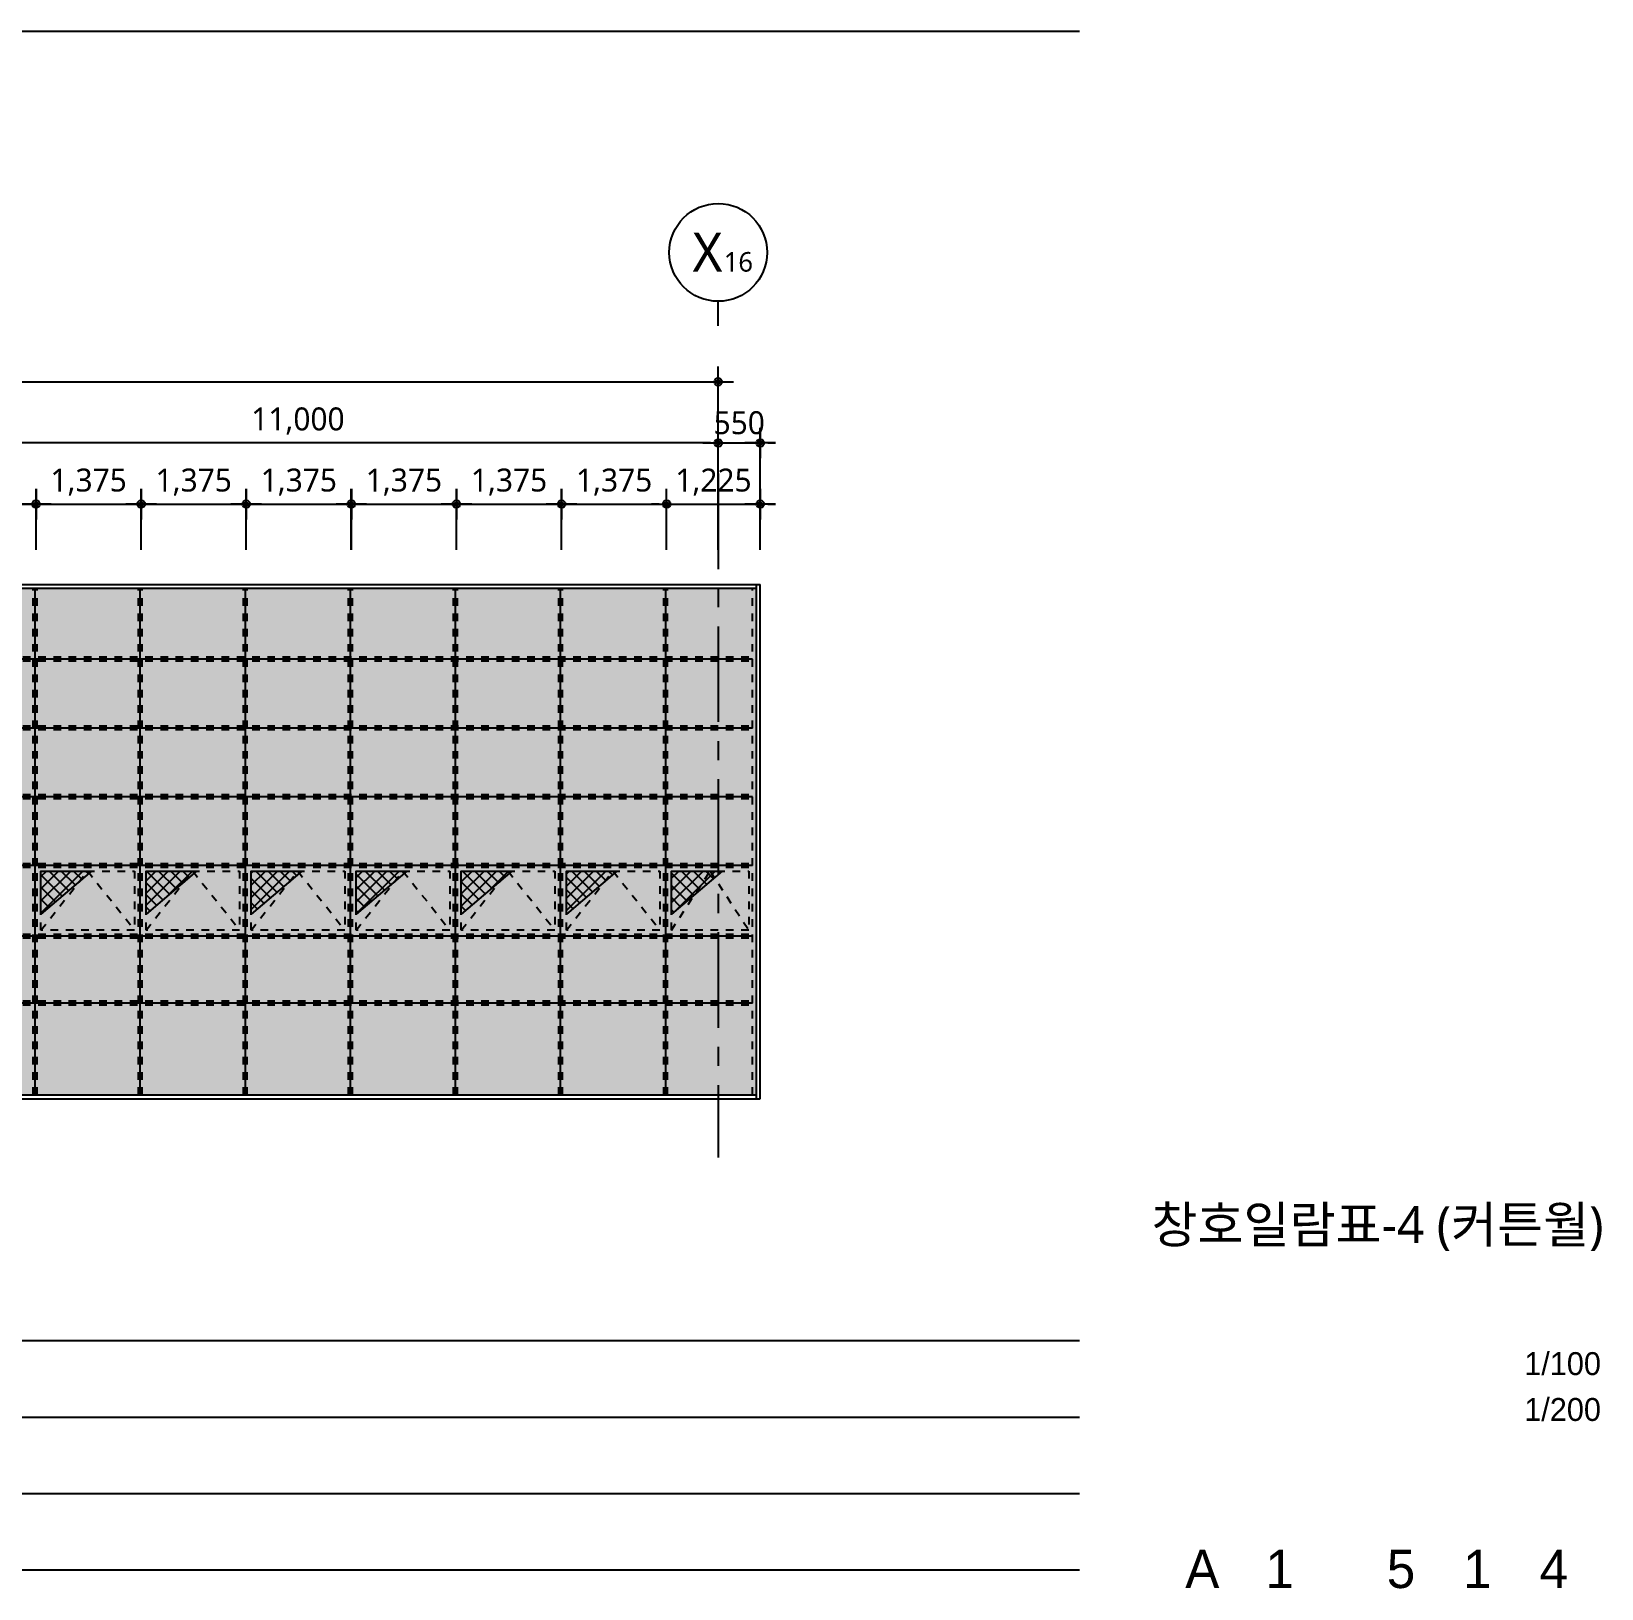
# Model space of a CAD drawing. Header units: millimetres. Extents: x 37653813 to 38677796, y 586285 to 874285.
# Drawn here: x 38657249 to 38677796, y 588146 to 608518 of the extents above; entities that cross this region are included whole.
import ezdxf
from ezdxf.enums import TextEntityAlignment as Align
from ezdxf.xclip import XClip

# ---------------------------------------------------------------- set-up
doc = ezdxf.new("R2010")
doc.units = ezdxf.units.MM
doc.header["$LTSCALE"] = 1000
doc.header["$MEASUREMENT"] = 0
doc.header["$XCLIPFRAME"] = 0
doc.header["$PDSIZE"] = -10
doc.linetypes.add('CENTER', pattern=[2, 1.25, -0.25, 0.25, -0.25])
doc.linetypes.add('HIDDEN', pattern=[2, 1, -1])
doc.layers.get('0').update_dxf_attribs({"linetype": 'CONTINUOUS'})
doc.layers.get('Defpoints').update_dxf_attribs({"color": 161, "linetype": 'CONTINUOUS'})
for name, color, linetype in [('BOX', 6, 'CONTINUOUS'), ('CEN(ST)', 1, 'CENTER'), ('dim0', 7, 'CONTINUOUS'), ('hatch', 8, 'CONTINUOUS'), ('SYM(AXIS)', 7, 'CONTINUOUS'), ('TEXT(AXIS)', 2, 'CONTINUOUS'), ('TEXT-TITLE', 6, 'CONTINUOUS'), ('TEXT-기입', 6, 'CONTINUOUS'), ('WIN(커튼월)_외부', 4, 'CONTINUOUS'), ('WIN(커튼월_HID)_외부', 252, 'HIDDEN'), ('WIN_3(커튼월)_외부', 252, 'HIDDEN')]:
    doc.layers.add(name, color=color, linetype=linetype)
doc.layers.add('먹-WIN(커튼월)', color=7, linetype='CONTINUOUS', true_color=0xe0f2ff)
doc.styles.add('CGS', font='cgse', dxfattribs={"bigfont": 'cgs'})
doc.styles.add('나눔바른고딕', font='NanumBarunGothic.ttf')
doc.dimstyles.new('A1-100', dxfattribs={"dimtxt": 3, "dimasz": 1, "dimexe": 2, "dimexo": 2, "dimgap": 1, "dimtad": 1, "dimdec": 0, "dimzin": 12, "dimdsep": 46, "dimlunit": 6, "dimtxsty": '나눔바른고딕', "dimblk1": 'DIMDOT', "dimblk2": 'DIMDOT', "dimsah": 1, "dimcen": -1, "dimdle": 2, "dimclrd": 256, "dimclre": 256, "dimclrt": 3, "dimadec": 0, "dimazin": 0, "dimtfac": 1, "dimtdec": 0, "dimtix": 1, "dimtmove": 2, "dimatfit": 3, "dimldrblk": 'DIMDOT', "dimfxl": 1, "dimtvp": 1, "dimtolj": 1, "dimtzin": 12, "dimlwd": -1, "dimlwe": -1, "dimarcsym": 0})

# ---------------------------------------------------------------- blocks, each defined once
blk = doc.blocks.new('A$C2DB153E7')
at = {"layer": 'hatch'}
h = blk.add_hatch(dxfattribs=at)
h.set_pattern_fill('_USER', color=252, scale=112.5, angle=45, double=1, pattern_type=0)
h.set_pattern_definition([(44.99999999999999, (-5906.3366872482, -13786.875), (-79.5495128834866, 79.5495128834866), []), (135, (-5906.3366872482, -13786.875), (-79.5495128834866, -79.5495128834866), [])])
h.paths.add_polyline_path([(662.5000000037253, 0), (-7.450580596923828e-09, -562.5), (-7.450580596923828e-09, 0)])
at = {"layer": 'hatch', "color": 252}
blk.add_lwpolyline([(662.5000000037253, 0), (-7.450580596923828e-09, -562.5), (-7.450580596923828e-09, 0)], close=True, dxfattribs=at)
blk = doc.blocks.new('A$C26893fde')
blk.add_wipeout([(8126.9086349383, 7189.999418636842), (174351.90863494674, 7189.999418636347), (174351.90863494674, 459.99941864199354), (8126.9086349383, 459.9994186424592)])
at = {"layer": '먹-WIN(커튼월)', "ltscale": 0.1}
h = blk.add_hatch(dxfattribs=at)
h.set_pattern_fill('DOTS', color=254, scale=3000)
h.set_pattern_definition([(0, (-37795372.13502173, -766752.4705113305), (93.75, 187.5), [0, -187.5])])
h.paths.add_polyline_path([(174301.9086349458, 7139.999418635969), (8176.9086349383, 7139.999418636435), (8176.9086349383, 4389.999418637832), (174301.9086349458, 4389.999418637366)])
h = blk.add_hatch(dxfattribs=at)
h.set_pattern_fill('DOTS', color=256, scale=3000)
h.set_pattern_definition([(0, (-37795372.13502173, -769452.4705113304), (93.75, 187.5), [0, -187.5])])
h.paths.add_polyline_path([(174301.9086349458, 4389.999418637482), (8176.9086349383, 4389.999418637948), (8176.9086349383, 1689.999418637948), (174301.9086349458, 1689.999418637482)])
h = blk.add_hatch(dxfattribs=at)
h.set_pattern_fill('DOTS', color=254, scale=3000)
h.set_pattern_definition([(0, (-37795372.13502173, -772202.4705113296), (93.75, 187.5), [0, -187.5])])
h.paths.add_polyline_path([(174301.9086349458, 1689.9994186369), (8176.9086349383, 1689.999418637366), (8176.9086349383, 509.9994186453987), (174301.9086349458, 509.999418644933)])
at = {"layer": 'WIN(커튼월)_외부', "ltscale": 1000}
for p, q in [((8126.9086349383, 7189.999418636551), (174351.9086349458, 7189.999418636085)), ((8126.9086349383, 7189.999418636551), (174351.9086349458, 7189.999418636085)), ((8176.9086349383, 7139.999418636551), (174301.9086349458, 7139.999418636085)), ((164864.4086349383, 509.999418644933), (164864.4086349383, 7139.999418636551)), ((166239.4086349383, 509.999418644933), (166239.4086349383, 7139.999418636551)), ((167614.4086349383, 509.999418644933), (167614.4086349383, 7139.999418636551)), ((168989.4086349383, 509.999418644933), (168989.4086349383, 7139.999418636551)), ((170364.4086349383, 509.999418644933), (170364.4086349383, 7139.999418636551)), ((171739.4086349383, 509.999418644933), (171739.4086349383, 7139.999418636551)), ((173114.4086349383, 509.999418644933), (173114.4086349383, 7139.999418636551)), ((8176.9086349383, 6214.999418638414), (174251.9086349458, 6214.999418637948)), ((8176.9086349383, 6214.999418638414), (174251.9086349458, 6214.999418637948)), ((8176.9086349383, 6214.999418638414), (174251.9086349458, 6214.999418637948)), ((8176.9086349383, 6214.999418638414), (174251.9086349458, 6214.999418637948)), ((8176.9086349383, 5314.999418638414), (174251.9086349458, 5314.999418637948)), ((8176.9086349383, 5314.999418638414), (174251.9086349458, 5314.999418637948)), ((8176.9086349383, 5314.999418638414), (174251.9086349458, 5314.999418637948)), ((8176.9086349383, 5314.999418638414), (174251.9086349458, 5314.999418637948)), ((8176.9086349383, 4414.999418638414), (174251.9086349458, 4414.999418637948)), ((8176.9086349383, 4414.999418638414), (174251.9086349458, 4414.999418637948)), ((8176.9086349383, 4414.999418638414), (174251.9086349458, 4414.999418637948)), ((8176.9086349383, 4414.999418638414), (174251.9086349458, 4414.999418637948)), ((8176.9086349383, 3514.999418638414), (174251.9086349458, 3514.999418637948)), ((8176.9086349383, 2589.999418638414), (174251.9086349458, 2589.999418637948)), ((8176.9086349383, 1714.999418638414), (174251.9086349458, 1714.999418637948)), ((8126.9086349383, 459.9994186458644), (174351.9086349458, 459.9994186453987)), ((8176.9086349383, 509.999418644933), (174301.9086349458, 509.9994186453987))]:
    blk.add_line(p, q, dxfattribs=at)
for points in [[(174301.9086349458, 459.9994186453987), (174301.9086349458, 7189.999418636085)], [(174351.9086349458, 459.9994186453987), (174351.9086349458, 7189.999418636085)]]:
    blk.add_lwpolyline(points, dxfattribs=at)
at = {"layer": 'WIN(커튼월_HID)_외부', "ltscale": 0.1}
for p, q in [((164839.4086349383, 509.999418644933), (164839.4086349383, 7139.999418636551)), ((164889.4086349383, 509.999418644933), (164889.4086349383, 7139.999418636551)), ((166214.4086349383, 509.999418644933), (166214.4086349383, 7139.999418636551)), ((166264.4086349383, 509.999418644933), (166264.4086349383, 7139.999418636551)), ((167589.4086349383, 509.999418644933), (167589.4086349383, 7139.999418636551)), ((167639.4086349383, 509.999418644933), (167639.4086349383, 7139.999418636551)), ((168964.4086349383, 509.999418644933), (168964.4086349383, 7139.999418636551)), ((169014.4086349383, 509.999418644933), (169014.4086349383, 7139.999418636551)), ((170339.4086349383, 509.999418644933), (170339.4086349383, 7139.999418636551)), ((170389.4086349383, 509.999418644933), (170389.4086349383, 7139.999418636551)), ((171714.4086349383, 509.999418644933), (171714.4086349383, 7139.999418636551)), ((171764.4086349383, 509.999418644933), (171764.4086349383, 7139.999418636551)), ((173089.4086349383, 509.999418644933), (173089.4086349383, 7139.999418636551)), ((173139.4086349383, 509.999418644933), (173139.4086349383, 7139.999418636551)), ((174251.9086349458, 509.999418644933), (174251.9086349458, 7139.999418636551)), ((8171.9086349383, 6189.999418638414), (174246.9086349458, 6189.999418637017)), ((8176.9086349383, 6239.999418638414), (174251.9086349458, 6239.999418637948)), ((8171.9086349383, 5289.999418638414), (174246.9086349458, 5289.999418637017)), ((8176.9086349383, 5339.999418638414), (174251.9086349458, 5339.999418637948)), ((8171.9086349383, 4389.999418638414), (174246.9086349458, 4389.999418637017)), ((8176.9086349383, 4439.999418638414), (174251.9086349458, 4439.999418637948)), ((8176.9086349383, 3539.999418638414), (174251.9086349458, 3539.999418637948)), ((8176.9086349383, 3489.999418638414), (174251.9086349458, 3489.999418637017)), ((8176.9086349383, 2614.999418638414), (174251.9086349458, 2614.999418637948)), ((8176.9086349383, 2564.999418638414), (174251.9086349458, 2564.999418637017)), ((8176.9086349383, 1739.999418638414), (174251.9086349458, 1739.999418637948)), ((8176.9086349383, 1689.999418638414), (174251.9086349458, 1689.999418637017))]:
    blk.add_line(p, q, dxfattribs=at)
for points in [[(164939.4086349383, 3439.999418638414), (166164.4086349383, 3439.999418638414), (166164.4086349383, 2664.999418638414), (164939.4086349383, 2664.999418638414)], [(166314.4086349383, 3439.999418638414), (167539.4086349383, 3439.999418638414), (167539.4086349383, 2664.999418638414), (166314.4086349383, 2664.999418638414)], [(167689.4086349383, 3439.999418638414), (168914.4086349383, 3439.999418638414), (168914.4086349383, 2664.999418638414), (167689.4086349383, 2664.999418638414)], [(169064.4086349383, 3439.999418638414), (170289.4086349383, 3439.999418638414), (170289.4086349383, 2664.999418638414), (169064.4086349383, 2664.999418638414)], [(170439.4086349383, 3439.999418638414), (171664.4086349383, 3439.999418638414), (171664.4086349383, 2664.999418638414), (170439.4086349383, 2664.999418638414)], [(171814.4086349383, 3439.999418638414), (173039.4086349383, 3439.999418638414), (173039.4086349383, 2664.999418638414), (171814.4086349383, 2664.999418638414)], [(173189.4086349383, 3439.999418638414), (174201.9086349458, 3439.999418638414), (174201.9086349458, 2664.999418638414), (173189.4086349383, 2664.999418638414)]]:
    blk.add_lwpolyline(points, close=True, dxfattribs=at)
at = {"layer": 'WIN_3(커튼월)_외부', "ltscale": 0.1}
for points in [[(164939.4086349383, 2664.999418638414), (165551.9086349383, 3439.999418638414), (166164.4086349383, 2664.999418638414)], [(166314.4086349383, 2664.999418638414), (166926.9086349383, 3439.999418638414), (167539.4086349383, 2664.999418638414)], [(167689.4086349383, 2664.999418638414), (168301.9086349383, 3439.999418638414), (168914.4086349383, 2664.999418638414)], [(169064.4086349383, 2664.999418638414), (169676.9086349383, 3439.999418638414), (170289.4086349383, 2664.999418638414)], [(170439.4086349383, 2664.999418638414), (171051.9086349383, 3439.999418638414), (171664.4086349383, 2664.999418638414)], [(171814.4086349383, 2664.999418638414), (172426.9086349383, 3439.999418638414), (173039.4086349383, 2664.999418638414)], [(173189.4086349383, 2664.999418638414), (173695.6586349383, 3439.999418638414), (174201.9086349458, 2664.999418638414)]]:
    blk.add_lwpolyline(points, dxfattribs=at)
at = {"ltscale": 0.1}
for p in [(164939.4086349458, 3439.999418638414), (166314.4086349458, 3439.999418638414), (167689.4086349458, 3439.999418638414), (169064.4086349458, 3439.999418638414), (170439.4086349458, 3439.999418638414), (171814.4086349458, 3439.999418638414), (173189.4086349458, 3439.999418638414)]:
    blk.add_blockref('A$C2DB153E7', p, dxfattribs=at)
blk = doc.blocks.new('DIMDOT')
at = {"linetype": 'Continuous'}
for p, q in [((-2, 0), (2, 0)), ((0, -2), (0, 2))]:
    blk.add_line(p, q, dxfattribs=at)
for radius in [0.5, 0.25]:
    blk.add_circle((0, 0), radius, dxfattribs=at)
blk = doc.blocks.new('*D309')
at = {"layer": 'Defpoints', "color": 0, "transparency": 16777216}
for p in [(38666236.51168851, 603933.8459047583), (38611236.51168855, 601533.8459047583), (38666236.51168851, 601533.8459047572)]:
    blk.add_point(p, dxfattribs=at)
at = {"layer": 'dim0', "transparency": 16777216}
for p, q in [((38611236.51168855, 601733.8459047583), (38611236.51168855, 604133.8459047583)), ((38666236.51168851, 601733.8459047572), (38666236.51168851, 604133.8459047583)), ((38611336.51168855, 603933.8459047583), (38666136.51168851, 603933.8459047583))]:
    blk.add_line(p, q, dxfattribs=at)
at = {"layer": 'dim0', "transparency": 16777216, "xscale": 100, "yscale": 100, "zscale": 100, "rotation": 180}
blk.add_blockref('DIMDOT', (38611236.51168855, 603933.8459047583), dxfattribs=at)
at = {"layer": 'dim0', "transparency": 16777216, "xscale": 100, "yscale": 100, "zscale": 100}
blk.add_blockref('DIMDOT', (38666236.51168851, 603933.8459047583), dxfattribs=at)
at = {"layer": 'dim0', "color": 3, "transparency": 16777216, "insert": (38638736.51168853, 604221.5019380454), "char_height": 300, "attachment_point": 5, "style": '나눔바른고딕'}
blk.add_mtext('\\A1;55,000', dxfattribs=at)
blk = doc.blocks.new('A$C2F20087E')
at = {"layer": 'SYM(AXIS)'}
blk.add_line((600.0000756429507, -3.89362685382e-05), (600.0000756434165, 299.9999610639643), dxfattribs=at)
blk.add_circle((600.0000756429507, 899.9999610637316), 600, dxfattribs=at)
blk = doc.blocks.new('*D316')
at = {"layer": 'Defpoints', "color": 0, "transparency": 16777216}
for p in [(38655236.51168852, 603133.845904756), (38655236.51168852, 601533.8459047562), (38666236.51168852, 601533.8459047568)]:
    blk.add_point(p, dxfattribs=at)
at = {"layer": 'dim0', "transparency": 16777216}
for p, q in [((38655236.51168852, 601733.8459047562), (38655236.51168852, 603333.845904756)), ((38666236.51168852, 601733.8459047568), (38666236.51168852, 603333.845904756)), ((38666136.51168852, 603133.845904756), (38655336.51168852, 603133.845904756))]:
    blk.add_line(p, q, dxfattribs=at)
at = {"layer": 'dim0', "transparency": 16777216, "xscale": 100, "yscale": 100, "zscale": 100, "rotation": 180}
blk.add_blockref('DIMDOT', (38655236.51168852, 603133.845904756), dxfattribs=at)
at = {"layer": 'dim0', "transparency": 16777216, "xscale": 100, "yscale": 100, "zscale": 100}
blk.add_blockref('DIMDOT', (38666236.51168852, 603133.845904756), dxfattribs=at)
at = {"layer": 'dim0', "color": 3, "transparency": 16777216, "insert": (38660736.51168852, 603421.501938043), "char_height": 300, "attachment_point": 5, "style": '나눔바른고딕'}
blk.add_mtext('\\A1;11,000', dxfattribs=at)
blk = doc.blocks.new('*D348')
at = {"layer": 'Defpoints', "color": 0, "transparency": 16777216}
for p in [(38657309.43336696, 602333.8459047576), (38655934.43336696, 601533.8459047576), (38657309.43336696, 601533.8459050359)]:
    blk.add_point(p, dxfattribs=at)
at = {"layer": 'dim0', "transparency": 16777216}
for p, q in [((38655934.43336696, 601733.8459047576), (38655934.43336696, 602533.8459047576)), ((38657309.43336696, 601733.8459050359), (38657309.43336696, 602533.8459047576)), ((38656034.43336696, 602333.8459047576), (38657209.43336696, 602333.8459047576))]:
    blk.add_line(p, q, dxfattribs=at)
at = {"layer": 'dim0', "transparency": 16777216, "xscale": 100, "yscale": 100, "zscale": 100, "rotation": 180}
blk.add_blockref('DIMDOT', (38655934.43336696, 602333.8459047576), dxfattribs=at)
at = {"layer": 'dim0', "transparency": 16777216, "xscale": 100, "yscale": 100, "zscale": 100}
blk.add_blockref('DIMDOT', (38657309.43336696, 602333.8459047576), dxfattribs=at)
at = {"layer": 'dim0', "color": 3, "transparency": 16777216, "insert": (38656621.93336696, 602621.7099824275), "char_height": 300, "attachment_point": 5, "style": '나눔바른고딕'}
blk.add_mtext('\\A1;1,375', dxfattribs=at)
blk = doc.blocks.new('*D349')
at = {"layer": 'Defpoints', "color": 0, "transparency": 16777216}
for p in [(38658684.75904441, 602333.8459047576), (38657309.75904441, 601533.8459047576), (38658684.75904441, 601533.8459050359)]:
    blk.add_point(p, dxfattribs=at)
at = {"layer": 'dim0', "transparency": 16777216}
for p, q in [((38657309.75904441, 601733.8459047576), (38657309.75904441, 602533.8459047576)), ((38658684.75904441, 601733.8459050359), (38658684.75904441, 602533.8459047576)), ((38657409.75904441, 602333.8459047576), (38658584.75904441, 602333.8459047576))]:
    blk.add_line(p, q, dxfattribs=at)
at = {"layer": 'dim0', "transparency": 16777216, "xscale": 100, "yscale": 100, "zscale": 100, "rotation": 180}
blk.add_blockref('DIMDOT', (38657309.75904441, 602333.8459047576), dxfattribs=at)
at = {"layer": 'dim0', "transparency": 16777216, "xscale": 100, "yscale": 100, "zscale": 100}
blk.add_blockref('DIMDOT', (38658684.75904441, 602333.8459047576), dxfattribs=at)
at = {"layer": 'dim0', "color": 3, "transparency": 16777216, "insert": (38657997.25904441, 602621.7099824275), "char_height": 300, "attachment_point": 5, "style": '나눔바른고딕'}
blk.add_mtext('\\A1;1,375', dxfattribs=at)
blk = doc.blocks.new('*D350')
at = {"layer": 'Defpoints', "color": 0, "transparency": 16777216}
for p in [(38660060.08472186, 602333.8459047576), (38658685.08472186, 601533.8459047576), (38660060.08472186, 601533.8459050359)]:
    blk.add_point(p, dxfattribs=at)
at = {"layer": 'dim0', "transparency": 16777216}
for p, q in [((38658685.08472186, 601733.8459047576), (38658685.08472186, 602533.8459047576)), ((38660060.08472186, 601733.8459050359), (38660060.08472186, 602533.8459047576)), ((38658785.08472186, 602333.8459047576), (38659960.08472186, 602333.8459047576))]:
    blk.add_line(p, q, dxfattribs=at)
at = {"layer": 'dim0', "transparency": 16777216, "xscale": 100, "yscale": 100, "zscale": 100, "rotation": 180}
blk.add_blockref('DIMDOT', (38658685.08472186, 602333.8459047576), dxfattribs=at)
at = {"layer": 'dim0', "transparency": 16777216, "xscale": 100, "yscale": 100, "zscale": 100}
blk.add_blockref('DIMDOT', (38660060.08472186, 602333.8459047576), dxfattribs=at)
at = {"layer": 'dim0', "color": 3, "transparency": 16777216, "insert": (38659372.58472186, 602621.7099824275), "char_height": 300, "attachment_point": 5, "style": '나눔바른고딕'}
blk.add_mtext('\\A1;1,375', dxfattribs=at)
blk = doc.blocks.new('*D351')
at = {"layer": 'Defpoints', "color": 0, "transparency": 16777216}
for p in [(38661435.41039931, 602333.8459047576), (38660060.41039931, 601533.8459047576), (38661435.41039931, 601533.8459050359)]:
    blk.add_point(p, dxfattribs=at)
at = {"layer": 'dim0', "transparency": 16777216}
for p, q in [((38660060.41039931, 601733.8459047576), (38660060.41039931, 602533.8459047576)), ((38661435.41039931, 601733.8459050359), (38661435.41039931, 602533.8459047576)), ((38660160.41039931, 602333.8459047576), (38661335.41039931, 602333.8459047576))]:
    blk.add_line(p, q, dxfattribs=at)
at = {"layer": 'dim0', "transparency": 16777216, "xscale": 100, "yscale": 100, "zscale": 100, "rotation": 180}
blk.add_blockref('DIMDOT', (38660060.41039931, 602333.8459047576), dxfattribs=at)
at = {"layer": 'dim0', "transparency": 16777216, "xscale": 100, "yscale": 100, "zscale": 100}
blk.add_blockref('DIMDOT', (38661435.41039931, 602333.8459047576), dxfattribs=at)
at = {"layer": 'dim0', "color": 3, "transparency": 16777216, "insert": (38660747.91039931, 602621.7099824275), "char_height": 300, "attachment_point": 5, "style": '나눔바른고딕'}
blk.add_mtext('\\A1;1,375', dxfattribs=at)
blk = doc.blocks.new('*D352')
at = {"layer": 'Defpoints', "color": 0, "transparency": 16777216}
for p in [(38662810.73607676, 602333.8459047576), (38661435.73607676, 601533.8459047576), (38662810.73607676, 601533.8459050359)]:
    blk.add_point(p, dxfattribs=at)
at = {"layer": 'dim0', "transparency": 16777216}
for p, q in [((38661435.73607676, 601733.8459047576), (38661435.73607676, 602533.8459047576)), ((38662810.73607676, 601733.8459050359), (38662810.73607676, 602533.8459047576)), ((38661535.73607676, 602333.8459047576), (38662710.73607676, 602333.8459047576))]:
    blk.add_line(p, q, dxfattribs=at)
at = {"layer": 'dim0', "transparency": 16777216, "xscale": 100, "yscale": 100, "zscale": 100, "rotation": 180}
blk.add_blockref('DIMDOT', (38661435.73607676, 602333.8459047576), dxfattribs=at)
at = {"layer": 'dim0', "transparency": 16777216, "xscale": 100, "yscale": 100, "zscale": 100}
blk.add_blockref('DIMDOT', (38662810.73607676, 602333.8459047576), dxfattribs=at)
at = {"layer": 'dim0', "color": 3, "transparency": 16777216, "insert": (38662123.23607676, 602621.7099824275), "char_height": 300, "attachment_point": 5, "style": '나눔바른고딕'}
blk.add_mtext('\\A1;1,375', dxfattribs=at)
blk = doc.blocks.new('*D353')
at = {"layer": 'Defpoints', "color": 0, "transparency": 16777216}
for p in [(38664186.06175421, 602333.8459047576), (38662811.06175421, 601533.8459047576), (38664186.06175421, 601533.8459050359)]:
    blk.add_point(p, dxfattribs=at)
at = {"layer": 'dim0', "transparency": 16777216}
for p, q in [((38662811.06175421, 601733.8459047576), (38662811.06175421, 602533.8459047576)), ((38664186.06175421, 601733.8459050359), (38664186.06175421, 602533.8459047576)), ((38662911.06175421, 602333.8459047576), (38664086.06175421, 602333.8459047576))]:
    blk.add_line(p, q, dxfattribs=at)
at = {"layer": 'dim0', "transparency": 16777216, "xscale": 100, "yscale": 100, "zscale": 100, "rotation": 180}
blk.add_blockref('DIMDOT', (38662811.06175421, 602333.8459047576), dxfattribs=at)
at = {"layer": 'dim0', "transparency": 16777216, "xscale": 100, "yscale": 100, "zscale": 100}
blk.add_blockref('DIMDOT', (38664186.06175421, 602333.8459047576), dxfattribs=at)
at = {"layer": 'dim0', "color": 3, "transparency": 16777216, "insert": (38663498.56175421, 602621.7099824275), "char_height": 300, "attachment_point": 5, "style": '나눔바른고딕'}
blk.add_mtext('\\A1;1,375', dxfattribs=at)
blk = doc.blocks.new('*D354')
at = {"layer": 'Defpoints', "color": 0, "transparency": 16777216}
for p in [(38665561.38743166, 602333.8459047576), (38664186.38743166, 601533.8459047576), (38665561.38743166, 601533.8459050359)]:
    blk.add_point(p, dxfattribs=at)
at = {"layer": 'dim0', "transparency": 16777216}
for p, q in [((38664186.38743166, 601733.8459047576), (38664186.38743166, 602533.8459047576)), ((38665561.38743166, 601733.8459050359), (38665561.38743166, 602533.8459047576)), ((38664286.38743166, 602333.8459047576), (38665461.38743166, 602333.8459047576))]:
    blk.add_line(p, q, dxfattribs=at)
at = {"layer": 'dim0', "transparency": 16777216, "xscale": 100, "yscale": 100, "zscale": 100, "rotation": 180}
blk.add_blockref('DIMDOT', (38664186.38743166, 602333.8459047576), dxfattribs=at)
at = {"layer": 'dim0', "transparency": 16777216, "xscale": 100, "yscale": 100, "zscale": 100}
blk.add_blockref('DIMDOT', (38665561.38743166, 602333.8459047576), dxfattribs=at)
at = {"layer": 'dim0', "color": 3, "transparency": 16777216, "insert": (38664873.88743166, 602621.7099824275), "char_height": 300, "attachment_point": 5, "style": '나눔바른고딕'}
blk.add_mtext('\\A1;1,375', dxfattribs=at)
blk = doc.blocks.new('*D355')
at = {"layer": 'Defpoints', "color": 0, "transparency": 16777216}
for p in [(38666786.51168857, 602333.8459047576), (38665561.71310911, 601533.8459047576), (38666786.51168857, 601533.8459050359)]:
    blk.add_point(p, dxfattribs=at)
at = {"layer": 'dim0', "transparency": 16777216}
for p, q in [((38665561.71310911, 601733.8459047576), (38665561.71310911, 602533.8459047576)), ((38666786.51168857, 601733.8459050359), (38666786.51168857, 602533.8459047576)), ((38665461.71310911, 602333.8459047576), (38665361.71310911, 602333.8459047576)), ((38665561.71310911, 602333.8459047576), (38666786.51168857, 602333.8459047576)), ((38666886.51168857, 602333.8459047576), (38666986.51168857, 602333.8459047576))]:
    blk.add_line(p, q, dxfattribs=at)
at = {"layer": 'dim0', "transparency": 16777216, "xscale": 100, "yscale": 100, "zscale": 100}
blk.add_blockref('DIMDOT', (38665561.71310911, 602333.8459047576), dxfattribs=at)
at = {"layer": 'dim0', "transparency": 16777216, "xscale": 100, "yscale": 100, "zscale": 100, "rotation": 180}
blk.add_blockref('DIMDOT', (38666786.51168857, 602333.8459047576), dxfattribs=at)
at = {"layer": 'dim0', "color": 3, "transparency": 16777216, "insert": (38666174.11239883, 602621.5019380447), "char_height": 300, "attachment_point": 5, "style": '나눔바른고딕'}
blk.add_mtext('\\A1;1,225', dxfattribs=at)
blk = doc.blocks.new('*D391')
at = {"layer": 'Defpoints', "color": 0, "transparency": 16777216}
for p in [(38666786.51168857, 603133.845904756), (38666236.5116885, 601533.8459047568), (38666786.51168857, 601533.8459047562)]:
    blk.add_point(p, dxfattribs=at)
at = {"layer": 'dim0', "transparency": 16777216}
for p, q in [((38666236.5116885, 601733.8459047568), (38666236.5116885, 603333.845904756)), ((38666786.51168857, 601733.8459047562), (38666786.51168857, 603333.845904756)), ((38666136.5116885, 603133.845904756), (38666036.5116885, 603133.845904756)), ((38666236.5116885, 603133.845904756), (38666786.51168857, 603133.845904756)), ((38666886.51168857, 603133.845904756), (38666986.51168857, 603133.845904756))]:
    blk.add_line(p, q, dxfattribs=at)
at = {"layer": 'dim0', "transparency": 16777216, "xscale": 100, "yscale": 100, "zscale": 100}
blk.add_blockref('DIMDOT', (38666236.5116885, 603133.845904756), dxfattribs=at)
at = {"layer": 'dim0', "transparency": 16777216, "xscale": 100, "yscale": 100, "zscale": 100, "rotation": 180}
blk.add_blockref('DIMDOT', (38666786.51168857, 603133.845904756), dxfattribs=at)
at = {"layer": 'dim0', "color": 3, "transparency": 16777216, "insert": (38666511.51168853, 603396.7446564897), "char_height": 300, "attachment_point": 5, "style": '나눔바른고딕'}
blk.add_mtext('\\A1;550', dxfattribs=at)

msp = doc.modelspace()

# ---------------------------------------------------------------- linework, layer by layer
at = {"layer": 'BOX'}
for p, q in [((38670963.38281602, 608518.3605704049), (38599963.38281602, 608518.3605704027)), ((38670963.38281602, 591385.0272370715), (38599963.38281602, 591385.0272370693))]:
    msp.add_line(p, q, dxfattribs=at)
at = {"layer": 'BOX', "color": 5}
for p, q in [((38670963.38281602, 590385.0272370719), (38601963.38208178, 590385.0272370693)), ((38670963.38281602, 589385.0272370719), (38601963.38208178, 589385.0272370693)), ((38670963.38281602, 588385.0272370697), (38601963.38208178, 588385.0272370697))]:
    msp.add_line(p, q, dxfattribs=at)

# ---------------------------------------------------------------- block references
at = {"xscale": 1.066666666666667, "yscale": 1.066666666666667, "zscale": 1.066666666666667}
msp.add_blockref('A$C2F20087E', (38665596.51160787, 604667.1792796066), dxfattribs=at)
at = {"ltscale": 0.1}
ref = msp.add_blockref('A$C26893fde', (38492434.60305362, 594093.8464861345), dxfattribs=at)
XClip(ref).set_block_clipping_path([(117901.9086349383, 189.99941862293053), (174351.90863496065, 7439.999418623163)])

# ---------------------------------------------------------------- texts
at = {"layer": 'TEXT(AXIS)', "style": '나눔바른고딕'}
for s, height, p in [('X', 512, (38666096.09368306, 605631.4290531214)), ('16', 256, (38666500.60979047, 605503.4513707475))]:
    msp.add_text(s, height=height, dxfattribs=at).set_placement(p, align=Align.MIDDLE)
at = {"layer": 'TEXT-TITLE', "style": '나눔바른고딕'}
msp.add_text('창호일람표-4 (커튼월)', height=480, dxfattribs=at).set_placement((38674863.38281602, 592908.1576009358), align=Align.MIDDLE_CENTER)
at = {"layer": 'TEXT-기입', "style": 'CGS'}
for s, p in [('1/100', (38676783.75679398, 590849.1712313383)), ('1/200', (38676783.75679398, 590249.1712313383))]:
    msp.add_text(s, height=300, dxfattribs=at).set_placement(p, align=Align.BOTTOM_LEFT)
for s, p in [('A', (38672571.14613912, 588402.9057624777)), ('1', (38673583.71094918, 588402.9057624777)), ('5', (38675171.14613912, 588402.9057624777)), ('1', (38676171.14613912, 588402.9057624777)), ('4', (38677171.14613912, 588402.9057624777))]:
    msp.add_text(s, height=500, dxfattribs=at).set_placement(p, align=Align.MIDDLE_CENTER)

# ---------------------------------------------------------------- dimensions: what is measured, and where the dimension line sits
at = {"layer": 'dim0'}
for base, p1, p2, picture, middle in [((38666236.51168851, 603933.8459047583), (38611236.51168855, 601533.8459047583), (38666236.51168851, 601533.8459047572), '*D309', (38638736.51168853, 604221.5019380454)), ((38657309.43336696, 602333.8459047576), (38655934.43336696, 601533.8459047576), (38657309.43336696, 601533.8459050359), '*D348', (38656621.93336696, 602621.7099824275)), ((38658684.75904441, 602333.8459047576), (38657309.75904441, 601533.8459047576), (38658684.75904441, 601533.8459050359), '*D349', (38657997.25904441, 602621.7099824275)), ((38660060.08472186, 602333.8459047576), (38658685.08472186, 601533.8459047576), (38660060.08472186, 601533.8459050359), '*D350', (38659372.58472186, 602621.7099824275)), ((38661435.41039931, 602333.8459047576), (38660060.41039931, 601533.8459047576), (38661435.41039931, 601533.8459050359), '*D351', (38660747.91039931, 602621.7099824275)), ((38662810.73607676, 602333.8459047576), (38661435.73607676, 601533.8459047576), (38662810.73607676, 601533.8459050359), '*D352', (38662123.23607676, 602621.7099824275)), ((38664186.06175421, 602333.8459047576), (38662811.06175421, 601533.8459047576), (38664186.06175421, 601533.8459050359), '*D353', (38663498.56175421, 602621.7099824275)), ((38665561.38743166, 602333.8459047576), (38664186.38743166, 601533.8459047576), (38665561.38743166, 601533.8459050359), '*D354', (38664873.88743166, 602621.7099824275)), ((38666786.51168857, 602333.8459047576), (38665561.71310911, 601533.8459047576), (38666786.51168857, 601533.8459050359), '*D355', (38666174.11239883, 602621.5019380447))]:
    dim = msp.add_linear_dim(base=base, p1=p1, p2=p2, dimstyle='A1-100', override={"dimscale": 100}, dxfattribs=at)
    dim.commit()
    dim.dimension.update_dxf_attribs({"geometry": picture, "text_midpoint": middle})
for base, p1, p2, angle, picture, middle in [((38655236.51168852, 603133.845904756), (38666236.51168852, 601533.8459047568), (38655236.51168852, 601533.8459047562), 180, '*D316', (38660736.51168852, 603421.501938043)), ((38666786.51168857, 603133.845904756), (38666236.5116885, 601533.8459047568), (38666786.51168857, 601533.8459047562), 7.016709298534877e-15, '*D391', (38666511.51168853, 603396.7446564897))]:
    dim = msp.add_linear_dim(base=base, p1=p1, p2=p2, angle=angle, dimstyle='A1-100', override={"dimscale": 100}, dxfattribs=at)
    dim.commit()
    dim.dimension.update_dxf_attribs({"geometry": picture, "text_midpoint": middle})

# ---------------------------------------------------------------- next in the draw order: linework, layer by layer
at = {"layer": 'CEN(ST)'}
msp.add_lwpolyline([(38666236.51168851, 602733.8459047594), (38666236.51168855, 593783.8459047539)], dxfattribs=at)

doc.saveas('drawing.dxf')
